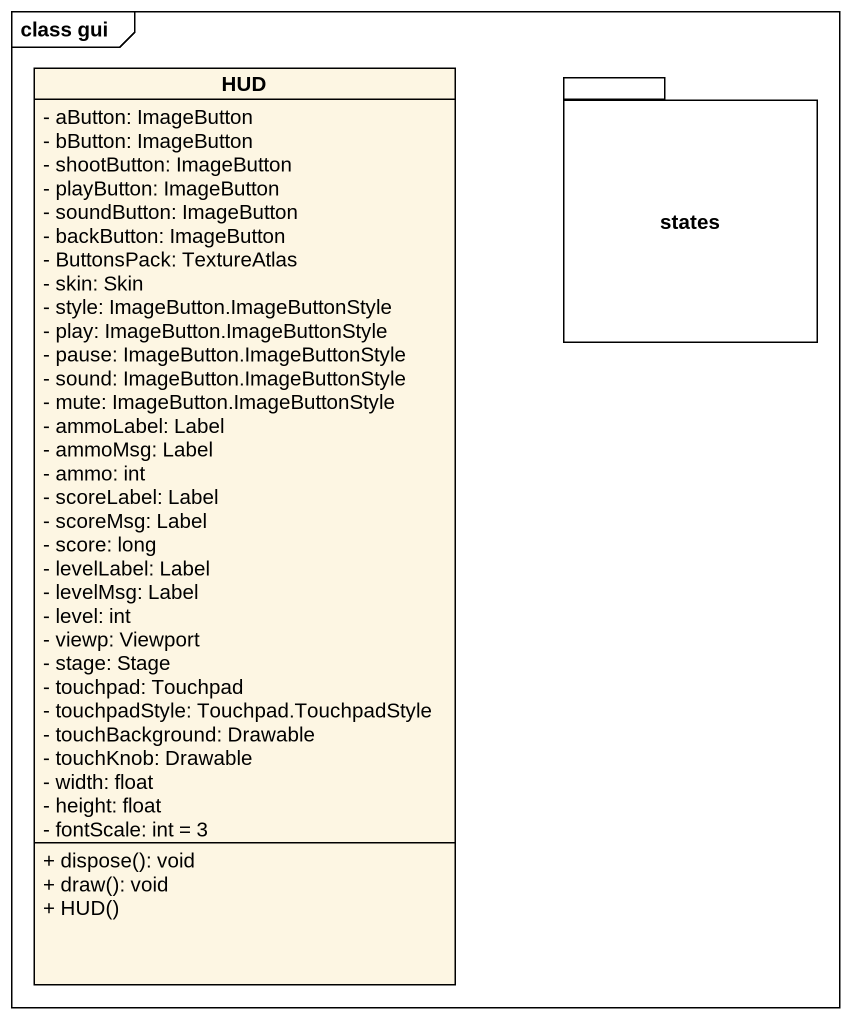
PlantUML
@startuml
mainframe class gui
hide circle
hide empty members
skinparam classAttributeIconSize 0
class HUD {
  - aButton: ImageButton
  - bButton: ImageButton
  - shootButton: ImageButton
  - playButton: ImageButton
  - soundButton: ImageButton
  - backButton: ImageButton
  - ButtonsPack: TextureAtlas
  - skin: Skin
  - style: ImageButton.ImageButtonStyle
  - play: ImageButton.ImageButtonStyle
  - pause: ImageButton.ImageButtonStyle
  - sound: ImageButton.ImageButtonStyle
  - mute: ImageButton.ImageButtonStyle
  - ammoLabel: Label
  - ammoMsg: Label
  - ammo: int
  - scoreLabel: Label
  - scoreMsg: Label
  - score: long
  - levelLabel: Label
  - levelMsg: Label
  - level: int
  - viewp: Viewport
  - stage: Stage
  - touchpad: Touchpad
  - touchpadStyle: Touchpad.TouchpadStyle
  - touchBackground: Drawable
  - touchKnob: Drawable
  - width: float
  - height: float
  - fontScale: int = 3
  + dispose(): void
  + draw(): void
  + HUD()
}
package states {
}
@enduml
